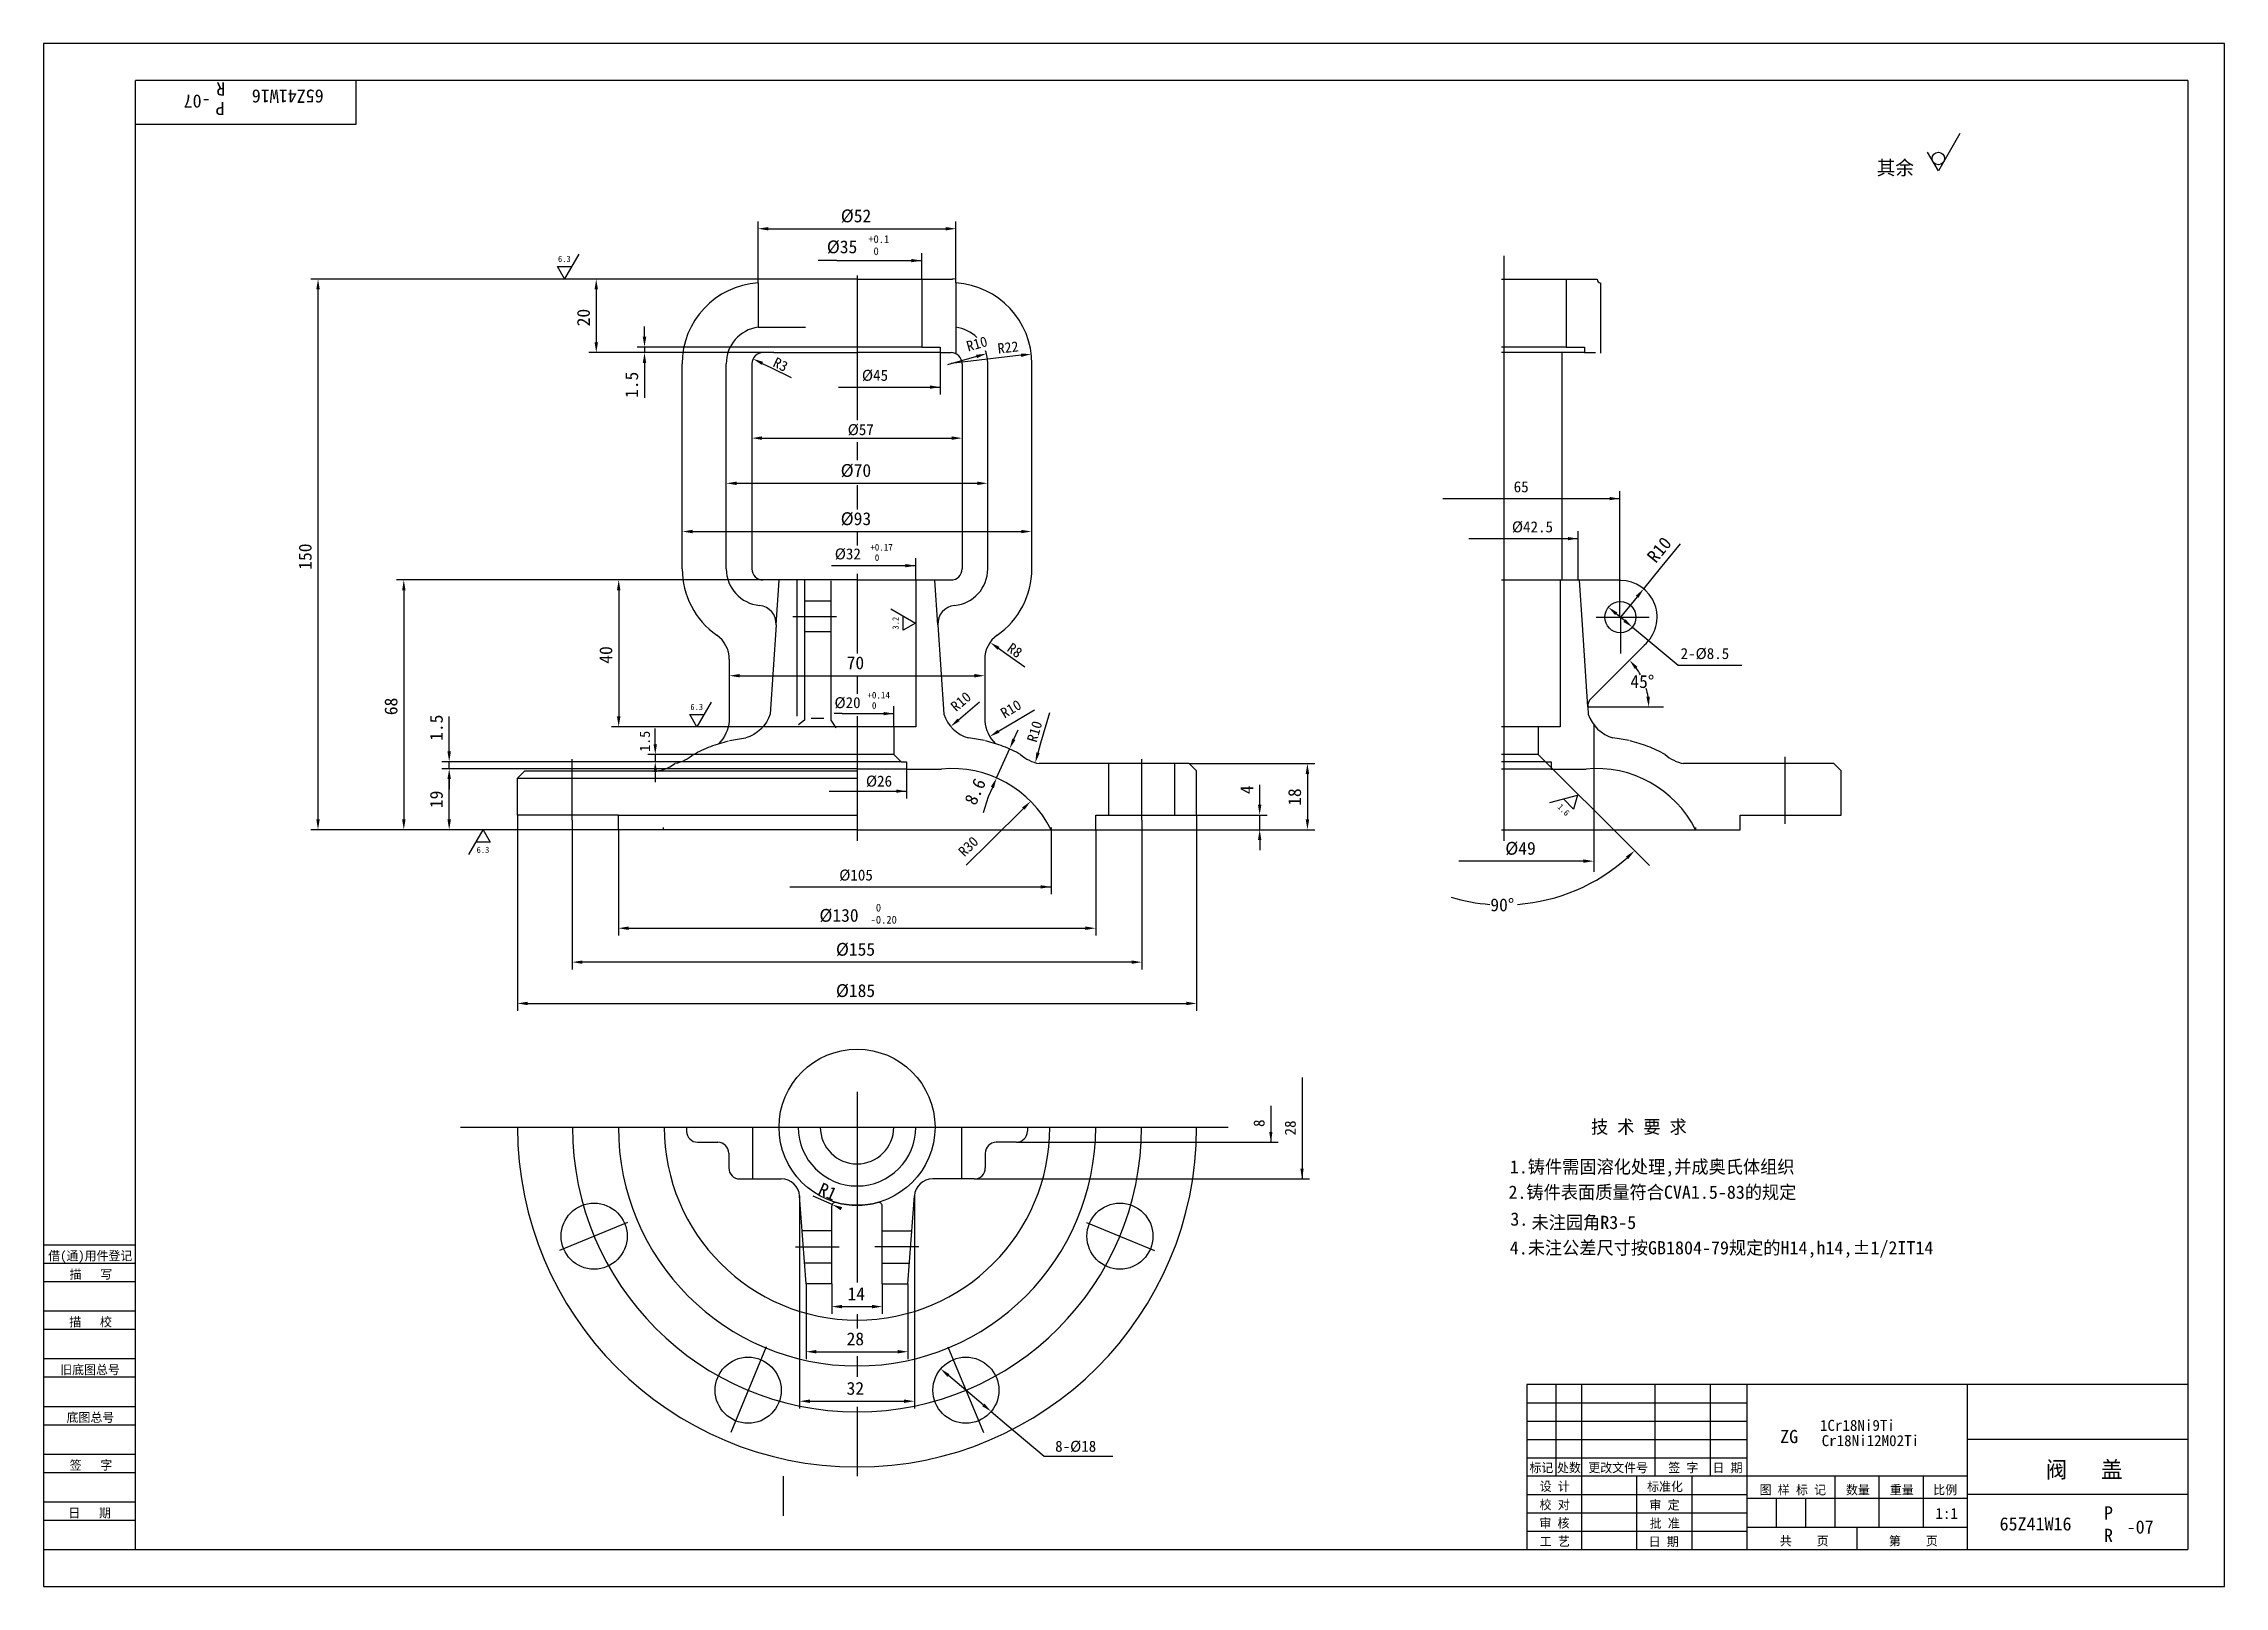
# Model space of a CAD drawing. Header units: metres. Extents: x 0 to 594, y 0 to 420.
import ezdxf

# ---------------------------------------------------------------- set-up
doc = ezdxf.new("R2010")
doc.units = ezdxf.units.M
for name, color, linetype in [('B', 3, 'Continuous'), ('C', 6, 'Continuous'), ('D', 1, 'Continuous'), ('FL', 5, 'Continuous'), ('T', 7, 'Continuous'), ('TL', 4, 'Continuous')]:
    doc.layers.add(name, color=color, linetype=linetype)

# ---------------------------------------------------------------- blocks, each defined once
blk = doc.blocks.new('TUKUN2')
at = {"layer": 'FL'}
for p, q in [((594, 420), (0, 420)), ((0, 420), (0, 0)), ((594, 0), (594, 420)), ((0, 83), (25, 83)), ((0, 75), (25, 75)), ((0, 70), (25, 70)), ((0, 62), (25, 62)), ((0, 57), (25, 57)), ((412, 30), (412, 55)), ((419, 10), (419, 55)), ((439, 30), (439, 55)), ((454, 30), (454, 55)), ((0, 49), (25, 49)), ((404, 50), (464, 50)), ((0, 44), (25, 44)), ((404, 45), (464, 45)), ((0, 36), (25, 36)), ((404, 40), (464, 40)), ((0, 31), (25, 31)), ((404, 35), (464, 35)), ((449, 10), (449, 30)), ((404, 25), (464, 25)), ((0, 23), (25, 23)), ((0, 18), (25, 18)), ((404, 20), (464, 20)), ((404, 15), (464, 15)), ((0, 0), (594, 0))]:
    blk.add_line(p, q, dxfattribs=at)
at = {"layer": 'TL'}
for p, q in [((584, 410), (25, 410)), ((25, 10), (25, 410)), ((85, 410), (85, 398)), ((584, 410), (584, 10)), ((85, 398), (25, 398)), ((0, 93), (25, 93)), ((0, 88), (25, 88)), ((584, 55), (404, 55)), ((404, 55), (404, 10)), ((464, 10), (464, 55)), ((524, 10), (524, 55)), ((584, 40), (524, 40)), ((524, 30), (404, 30)), ((434, 10), (434, 30)), ((488, 16), (488, 30)), ((500, 16), (500, 30)), ((512, 16), (512, 30)), ((464, 24), (524, 24)), ((472, 16), (472, 24)), ((480, 16), (480, 24)), ((584, 25), (524, 25)), ((524, 16), (464, 16)), ((494, 10), (494, 16)), ((0, 10), (584, 10))]:
    blk.add_line(p, q, dxfattribs=at)
at = {"layer": 'T'}
for s, p in [('借(通)用件登记', (1.26, 88.76)), ('描   写', (7.09, 83.76)), ('描   校', (6.98, 70.76)), ('旧底图总号', (4.52, 57.76)), ('底图总号', (6.25, 44.76)), ('签   字', (7.1, 31.76)), ('标记', (404.71, 31.07)), ('处数', (412.22, 31.07)), ('更改文件号', (420.75, 31.07)), ('签 字', (442.53, 31.07)), ('日 期', (454.57, 31.07)), ('校 对', (407.48, 20.99)), ('设 计', (407.5, 25.99)), ('标准化', (436.77, 25.93)), ('审 定', (437.39, 20.93)), ('图 样 标 记', (467.4, 25.04)), ('数量', (490.92, 25.04)), ('重量', (502.88, 25.04)), ('比例', (514.7, 25.04)), ('日   期', (6.72, 18.76)), ('审 核', (407.41, 15.99)), ('批 准', (437.46, 15.93)), ('工 艺', (407.52, 10.99)), ('日 期', (437.18, 10.93)), ('共    页', (472.91, 11.13)), ('第    页', (502.62, 11.13))]:
    blk.add_text(s, height=2.5, dxfattribs=at).set_placement(p)

msp = doc.modelspace()

# ---------------------------------------------------------------- linework, layer by layer
at = {"layer": 'B'}
for p, q in [((214.41, 268.24), (207.24, 268.24)), ((214.41, 259.88), (207.24, 259.88)), ((214.49, 96.82), (206.62, 96.82)), ((228.62, 96.82), (236.5, 96.82)), ((214.49, 88), (207.26, 88)), ((228.62, 88), (235.85, 88))]:
    msp.add_line(p, q, dxfattribs=at)
at = {"layer": 'C'}
for p, q in [((221.56, 356.89), (221.56, 317.53)), ((397.72, 362.26), (397.72, 202.96)), ((221.56, 311.51), (221.56, 306.59)), ((221.56, 299.76), (221.56, 293.2)), ((221.56, 287.17), (221.56, 283.35)), ((221.56, 275.69), (221.56, 254)), ((204.04, 264.06), (216.01, 264.06)), ((422.87, 263.86), (437.3, 263.86)), ((429.48, 263.99), (429.48, 253.99)), ((221.56, 247.92), (221.56, 243)), ((221.56, 236.9), (221.56, 203.01)), ((474.39, 207.62), (474.39, 225.86)), ((143.97, 208.62), (143.97, 225.18)), ((299.14, 208.62), (299.14, 225.18)), ((221.56, 134.67), (221.56, 82.75)), ((113.56, 125), (175.27, 125)), ((175.27, 125), (193.19, 125)), ((193.19, 125), (249.96, 125)), ((249.96, 125), (267.88, 125)), ((267.88, 125), (322.62, 125)), ((159.04, 99.1), (140.49, 91.42)), ((284.07, 99.1), (302.62, 91.42)), ((204.76, 92.41), (216.71, 92.41)), ((238.35, 92.41), (226.4, 92.41)), ((221.56, 74.06), (221.56, 70.17)), ((196.78, 65.19), (187.14, 41.92)), ((221.56, 62.69), (221.56, 57)), ((246.33, 65.19), (255.97, 41.92)), ((221.56, 48.91), (221.56, 30)), ((201.43, 30), (201.43, 19.23))]:
    msp.add_line(p, q, dxfattribs=at)
msp.add_arc((221.56, 125), 77.5, 180, 0, dxfattribs=at)
at = {"layer": 'D'}
for p, q in [((521.95, 395.5), (516.09, 385.36)), ((516.09, 385.36), (513.17, 390.43)), ((194.6, 355.94), (194.6, 371.61)), ((197.4, 369.61), (245.71, 369.61)), ((248.51, 355.94), (248.51, 371.61)), ((145.79, 362.69), (141.89, 355.93)), ((239.18, 355.88), (239.18, 362.93)), ((139.93, 359.31), (143.84, 359.31)), ((141.89, 355.93), (139.93, 359.31)), ((216.09, 360.93), (211.01, 360.93)), ((216.09, 360.93), (239.18, 360.93)), ((150.53, 355.88), (72.74, 355.88)), ((74.74, 208.8), (74.74, 353.08)), ((195.54, 355.88), (148.53, 355.88)), ((150.53, 353.08), (150.53, 338.68)), ((163.67, 340.18), (163.67, 342.98)), ((195.94, 335.88), (148.53, 335.88)), ((221.56, 337.38), (161.67, 337.38)), ((163.67, 335.89), (161.67, 335.89)), ((163.67, 337.38), (163.67, 335.89)), ((163.67, 333.09), (163.67, 330.29)), ((195.76, 332.96), (198.28, 331.74)), ((244.22, 335.79), (244.22, 324.49)), ((254.1, 334.83), (246.16, 332.59)), ((266.24, 335.15), (247.17, 332.88)), ((163.67, 330.29), (163.67, 323.54)), ((198.28, 331.74), (203.6, 329.14)), ((216.54, 326.49), (244.22, 326.49)), ((195.68, 312.6), (247.37, 312.6)), ((188.73, 300.3), (254.32, 300.3)), ((429.34, 263.91), (429.34, 298.14)), ((381.15, 296.14), (429.34, 296.14)), ((176.76, 287.17), (266.29, 287.17)), ((388.2, 285.24), (417.97, 285.24)), ((417.97, 274.07), (417.97, 287.24)), ((237.56, 274), (237.56, 279.88)), ((440.43, 277.17), (445.88, 283.81)), ((154.64, 274), (96.11, 274)), ((195.94, 274), (154.64, 274)), ((214.57, 277.88), (237.56, 277.88)), ((435.83, 271.58), (440.43, 277.17)), ((98.11, 271.2), (98.11, 208.8)), ((156.64, 271.2), (156.64, 236.84)), ((434.05, 269.42), (429.48, 263.86)), ((230.74, 266.17), (237.5, 262.27)), ((234.12, 260.31), (234.12, 264.22)), ((237.5, 262.27), (234.12, 260.31)), ((430.59, 262.93), (428.36, 264.78)), ((432.75, 261.14), (437.06, 257.56)), ((437.06, 257.56), (445.21, 250.8)), ((260.09, 255.39), (262.38, 253.78)), ((262.38, 253.78), (267.23, 250.38)), ((445.21, 250.8), (462.54, 250.8)), ((189.58, 247.92), (253.54, 247.92)), ((181.84, 240.72), (177.94, 233.96)), ((231.59, 234.08), (231.59, 239.6)), ((249.21, 235.91), (251.74, 238.08)), ((251.74, 238.08), (254.89, 240.78)), ((262.52, 234.24), (269.9, 238.64)), ((271.65, 229.62), (274.04, 237.87)), ((420.62, 239.41), (441.26, 239.41)), ((110.47, 230.1), (110.47, 236.86)), ((221.59, 234.04), (154.64, 234.04)), ((166.6, 232.06), (166.6, 233.55)), ((166.6, 229.26), (166.6, 232.06)), ((175.99, 237.34), (179.89, 237.34)), ((177.94, 233.96), (175.99, 237.34)), ((217.51, 237.6), (215.37, 237.6)), ((217.51, 237.6), (231.59, 237.6)), ((260.12, 232.8), (262.52, 234.24)), ((264.29, 230.62), (265.43, 233.18)), ((422.22, 234.63), (422.22, 194.53)), ((110.47, 227.3), (110.47, 230.1)), ((221.59, 226.46), (164.6, 226.46)), ((166.6, 226.46), (166.6, 224.5)), ((259.57, 220.08), (263.14, 228.07)), ((270.87, 226.93), (271.65, 229.62)), ((164.6, 224.5), (108.47, 224.5)), ((110.47, 222.59), (108.47, 222.59)), ((221.46, 222.59), (108.47, 222.59)), ((110.47, 222.59), (110.47, 224.5)), ((110.47, 219.79), (110.47, 216.99)), ((110.47, 208.8), (110.47, 219.79)), ((221.59, 224.5), (164.6, 224.5)), ((166.6, 221.7), (166.6, 218.9)), ((235.06, 222.5), (235.06, 214.49)), ((312.06, 224), (346.24, 224)), ((344.24, 221.2), (344.24, 208.8)), ((409.12, 224.5), (430.34, 203.29)), ((213.94, 216.49), (235.06, 216.49)), ((257.28, 214.97), (255.91, 210.62)), ((258.43, 217.53), (257.28, 214.97)), ((331.23, 215.6), (331.23, 218.19)), ((331.23, 212.8), (331.23, 215.6)), ((410.22, 213.37), (417.76, 215.39)), ((416.75, 211.62), (413.99, 214.38)), ((417.76, 215.39), (416.75, 211.62)), ((129.06, 210), (129.06, 156.7)), ((143.97, 208.62), (143.97, 167.94)), ((266.88, 211.76), (257.89, 202.89)), ((299.14, 208.62), (299.14, 167.94)), ((314.06, 210), (314.06, 156.7)), ((314.06, 210), (333.23, 210)), ((331.23, 206), (331.23, 210)), ((96.11, 206), (72.74, 206)), ((108.47, 206), (96.11, 206)), ((156.56, 206), (108.47, 206)), ((115.82, 199.22), (119.72, 205.98)), ((121.67, 202.6), (117.77, 202.6)), ((119.72, 205.98), (121.67, 202.6)), ((156.56, 206), (156.56, 177.18)), ((257.89, 202.89), (251.31, 196.38)), ((274.41, 205.97), (274.41, 188.43)), ((286.56, 206), (286.56, 177.18)), ((286.56, 206), (333.23, 206)), ((331.23, 203.2), (331.23, 200.4)), ((333.23, 206), (346.24, 206)), ((430.34, 203.29), (437.41, 196.22)), ((419.42, 197.44), (385.52, 197.44)), ((437.41, 196.22), (431.93, 201.7)), ((203.26, 190.43), (274.41, 190.43)), ((159.36, 179.18), (283.76, 179.18)), ((296.34, 169.94), (146.77, 169.94)), ((131.86, 158.7), (311.26, 158.7)), ((342.77, 138.58), (342.77, 110.92)), ((334.28, 130.84), (334.28, 120.92)), ((264.98, 120.92), (336.28, 120.92)), ((253.48, 110.92), (344.77, 110.92)), ((205.92, 106.28), (205.92, 48.41)), ((214.76, 103.95), (209.64, 106.22)), ((217.32, 102.81), (215.67, 103.54)), ((237.19, 106.28), (237.19, 48.41)), ((207.67, 82.4), (207.67, 61.88)), ((214.67, 82.4), (214.67, 74.16)), ((228.44, 82.4), (228.44, 74.16)), ((235.44, 82.4), (235.44, 61.88)), ((217.47, 76.16), (225.64, 76.16)), ((210.47, 63.88), (232.64, 63.88)), ((255.95, 49.4), (246.47, 57.39)), ((208.72, 50.41), (234.39, 50.41)), ((258.1, 47.6), (262.38, 43.99)), ((262.38, 43.99), (272.52, 35.45)), ((272.52, 35.45), (291.19, 35.45))]:
    msp.add_line(p, q, dxfattribs=at)
msp.add_circle((516.09, 388.74), 1.69, dxfattribs=at)
for centre, radius, start, end in [((419.18, 239.41), 18.06, 28.98, 36.11), ((419.18, 239.41), 18.06, 8.89, 16.31), ((397.72, 235.9), 50.37, 274.28, 311.81), ((397.72, 235.9), 50.37, 253.48, 265.72)]:
    msp.add_arc(centre, radius, start, end, dxfattribs=at)
for points in [[(197.4, 370.07), (197.4, 369.14), (194.6, 369.61)], [(245.71, 370.07), (245.71, 369.14), (248.51, 369.61)], [(236.38, 361.38), (239.18, 360.93), (236.38, 360.48)], [(74.28, 353.08), (75.21, 353.08), (74.74, 355.88)], [(150.06, 353.08), (151, 353.08), (150.53, 355.88)], [(150.06, 338.68), (151, 338.68), (150.53, 335.88)], [(163.2, 340.18), (164.14, 340.18), (163.67, 337.38)], [(163.2, 333.09), (164.14, 333.09), (163.67, 335.89)], [(195.56, 332.55), (195.96, 333.38), (193.24, 334.19)], [(254.23, 334.39), (253.97, 335.28), (256.79, 335.6)], [(266.29, 334.69), (266.18, 335.62), (269.02, 335.48)], [(241.42, 326.94), (244.22, 326.49), (241.42, 326.04)], [(195.68, 313.07), (195.68, 312.14), (192.88, 312.6)], [(247.37, 313.07), (247.37, 312.14), (250.17, 312.6)], [(188.73, 300.76), (188.73, 299.83), (185.93, 300.3)], [(254.32, 300.76), (254.32, 299.83), (257.12, 300.3)], [(426.54, 296.59), (429.34, 296.14), (426.54, 295.69)], [(176.76, 287.64), (176.76, 286.71), (173.96, 287.17)], [(266.29, 287.64), (266.29, 286.71), (269.09, 287.17)], [(415.17, 285.69), (417.97, 285.24), (415.17, 284.79)], [(97.65, 271.2), (98.58, 271.2), (98.11, 274)], [(156.17, 271.2), (157.11, 271.2), (156.64, 274)], [(234.76, 278.33), (237.56, 277.88), (234.76, 277.43)], [(434.41, 269.12), (433.69, 269.71), (435.83, 271.58)], [(428.06, 264.42), (428.66, 265.14), (426.21, 266.57)], [(430.29, 262.57), (430.89, 263.29), (432.75, 261.14)], [(259.82, 255), (260.35, 255.77), (257.79, 256.99)], [(433.41, 249.75), (434.12, 250.36), (431.95, 252.18)], [(189.58, 248.39), (189.58, 247.46), (186.78, 247.92)], [(253.54, 248.39), (253.54, 247.46), (256.34, 247.92)], [(228.79, 238.05), (231.59, 237.6), (228.79, 237.15)], [(437.48, 242.24), (436.55, 242.17), (437.24, 239.41)], [(156.17, 236.84), (157.11, 236.84), (156.64, 234.04)], [(249.52, 235.56), (248.91, 236.27), (247.09, 234.09)], [(260.36, 232.4), (259.88, 233.2), (257.72, 231.37)], [(110, 227.3), (110.94, 227.3), (110.47, 224.5)], [(166.13, 229.26), (167.06, 229.26), (166.6, 226.46)], [(263.86, 230.81), (264.71, 230.43), (263.14, 228.07)], [(271.32, 226.8), (270.42, 227.06), (270.09, 224.24)], [(110, 219.79), (110.94, 219.79), (110.47, 222.59)], [(110, 219.79), (110.94, 219.79), (110.47, 222.59)], [(166.13, 221.7), (167.06, 221.7), (166.6, 224.5)], [(258, 217.72), (258.85, 217.34), (259.57, 220.08)], [(343.77, 221.2), (344.7, 221.2), (344.24, 224)], [(232.26, 216.94), (235.06, 216.49), (232.26, 216.04)], [(74.28, 208.8), (75.21, 208.8), (74.74, 206)], [(97.65, 208.8), (98.58, 208.8), (98.11, 206)], [(110, 208.8), (110.94, 208.8), (110.47, 206)], [(267.2, 211.43), (266.55, 212.09), (268.87, 213.73)], [(330.77, 212.8), (331.7, 212.8), (331.23, 210)], [(343.77, 208.8), (344.7, 208.8), (344.24, 206)], [(330.77, 203.2), (331.7, 203.2), (331.23, 206)], [(419.42, 197.91), (419.42, 196.98), (422.22, 197.44)], [(430.99, 198.7), (431.63, 198.02), (433.34, 200.28)], [(271.61, 190.88), (274.41, 190.43), (271.61, 189.98)], [(159.36, 179.65), (159.36, 178.71), (156.56, 179.18)], [(283.76, 179.65), (283.76, 178.71), (286.56, 179.18)], [(146.77, 170.4), (146.77, 169.47), (143.97, 169.94)], [(296.34, 170.4), (296.34, 169.47), (299.14, 169.94)], [(131.86, 159.16), (131.86, 158.23), (129.06, 158.7)], [(311.26, 159.16), (311.26, 158.23), (314.06, 158.7)], [(334.73, 123.72), (334.28, 120.92), (333.83, 123.72)], [(343.22, 113.72), (342.77, 110.92), (342.32, 113.72)], [(217.13, 102.39), (217.51, 103.24), (214.76, 103.95)], [(217.47, 76.63), (217.47, 75.69), (214.67, 76.16)], [(225.64, 76.63), (225.64, 75.69), (228.44, 76.16)], [(210.47, 64.35), (210.47, 63.41), (207.67, 63.88)], [(232.64, 64.35), (232.64, 63.41), (235.44, 63.88)], [(246.17, 57.04), (246.77, 57.75), (244.33, 59.2)], [(208.72, 50.87), (208.72, 49.94), (205.92, 50.41)], [(234.39, 50.87), (234.39, 49.94), (237.19, 50.41)], [(255.65, 49.05), (256.26, 49.76), (258.1, 47.6)]]:
    msp.add_solid(points, dxfattribs=at)
at = {"layer": 'TL'}
for p, q in [((194.6, 355.94), (196, 355.94)), ((194.6, 354.84), (194.6, 355.94)), ((194.6, 354.84), (194.6, 342.79)), ((195.54, 355.88), (195.54, 355.83)), ((203.71, 355.88), (195.54, 355.88)), ((221.54, 355.88), (203.71, 355.88)), ((221.57, 355.88), (239.4, 355.88)), ((239.18, 355.88), (239.18, 337.38)), ((239.4, 355.88), (247.57, 355.88)), ((248.51, 355.94), (247.57, 355.88)), ((247.57, 355.88), (247.57, 355.83)), ((248.51, 354.84), (248.51, 355.94)), ((248.51, 354.84), (248.51, 335.71)), ((397.14, 355.88), (414.97, 355.88)), ((414.75, 355.88), (414.75, 337.38)), ((414.97, 355.88), (423.14, 355.88)), ((423.14, 355.88), (423.14, 355.83)), ((424.08, 354.84), (424.08, 335.71)), ((194.6, 342.79), (207.54, 342.79)), ((173.94, 277), (173.94, 332.79)), ((185.94, 277), (185.94, 332.84)), ((192.94, 332.86), (192.94, 277)), ((198.93, 335.88), (195.94, 335.88)), ((198.93, 335.88), (221.58, 335.88)), ((239.18, 337.38), (221.53, 337.38)), ((244.18, 335.88), (221.53, 335.88)), ((239.18, 337.38), (244.18, 337.38)), ((244.18, 337.38), (244.18, 335.88)), ((244.18, 335.88), (247.17, 335.88)), ((250.17, 332.86), (250.17, 277)), ((257.17, 277), (257.17, 332.84)), ((269.17, 277), (269.17, 332.79)), ((414.75, 337.38), (397.1, 337.38)), ((419.75, 335.88), (397.1, 335.88)), ((413.6, 273.99), (413.6, 335.79)), ((414.75, 337.38), (419.75, 337.38)), ((419.75, 337.38), (419.75, 335.88)), ((419.75, 335.88), (422.74, 335.88)), ((200.31, 274), (195.94, 274)), ((199.51, 261.74), (200.37, 273.89)), ((205.56, 274), (200.31, 274)), ((205.12, 274.01), (205.12, 236.87)), ((221.56, 274), (205.56, 274)), ((207.24, 274.01), (207.24, 235.84)), ((214.41, 273.74), (214.41, 235.84)), ((221.56, 274), (237.56, 274)), ((237.56, 274), (242.81, 274)), ((237.56, 274), (237.56, 234)), ((243.6, 261.74), (242.74, 273.89)), ((242.81, 274), (247.17, 274)), ((397.12, 274), (413.12, 274)), ((413.12, 274), (413.12, 234)), ((413.12, 274), (418.37, 274)), ((418.23, 273.99), (429.48, 273.99)), ((419.17, 261.74), (418.31, 273.89)), ((199.51, 261.74), (197.93, 237.47)), ((243.6, 261.74), (245.18, 237.47)), ((420.62, 239.41), (419.17, 261.74)), ((436.55, 256.78), (421.49, 241.73)), ((186.77, 252.4), (186.77, 235.57)), ((256.34, 252.4), (256.34, 235.57)), ((420.62, 239.41), (420.75, 237.47)), ((207.24, 235.84), (205.64, 234.53)), ((209.1, 236.36), (212.55, 236.36)), ((214.41, 235.84), (215.74, 233.75)), ((231.56, 234), (221.56, 234)), ((231.56, 234), (231.56, 226.5)), ((237.56, 234), (231.56, 234)), ((407.12, 234), (397.12, 234)), ((413.12, 234), (407.12, 234)), ((407.12, 234), (407.12, 226.5)), ((231.56, 226.5), (221.56, 226.5)), ((231.56, 226.5), (233.56, 224.5)), ((407.12, 226.5), (397.12, 226.5)), ((407.12, 226.5), (409.12, 224.5)), ((129.06, 220), (131.06, 222)), ((129.06, 220), (221.38, 220)), ((129.06, 210), (129.06, 220)), ((131.06, 222), (221.59, 222)), ((233.56, 224.5), (221.56, 224.5)), ((235.06, 222.5), (221.56, 222.5)), ((233.56, 224.5), (235.06, 224.5)), ((235.06, 224.5), (235.06, 222.5)), ((235.06, 222.5), (244.56, 222.5)), ((290.18, 224), (271.14, 224)), ((308.12, 224), (290.18, 224)), ((290.18, 209.96), (290.18, 223.85)), ((308.1, 209.96), (308.1, 223.85)), ((312.06, 224), (308.12, 224)), ((314.06, 222), (312.06, 224)), ((314.06, 210), (314.06, 222)), ((409.12, 224.5), (397.12, 224.5)), ((410.62, 222.5), (397.12, 222.5)), ((409.12, 224.5), (410.62, 224.5)), ((410.62, 224.5), (410.62, 222.5)), ((410.62, 222.5), (420.12, 222.5)), ((465.75, 224), (446.71, 224)), ((483.69, 224), (465.75, 224)), ((487.62, 224), (483.69, 224)), ((489.62, 222), (487.62, 224)), ((489.62, 210), (489.62, 222)), ((134.99, 210), (129.06, 210)), ((152.93, 210), (134.99, 210)), ((156.56, 210), (152.93, 210)), ((156.56, 210), (221.59, 210)), ((156.56, 206), (156.56, 210)), ((286.56, 206), (286.56, 210)), ((286.56, 210), (290.18, 210)), ((290.18, 210), (308.12, 210)), ((308.12, 210), (314.06, 210)), ((462.12, 210), (465.75, 210)), ((462.12, 206), (462.12, 210)), ((465.75, 210), (483.69, 210)), ((483.69, 210), (489.62, 210)), ((169.06, 206), (156.56, 206)), ((168.71, 206.56), (168.71, 205.97)), ((221.56, 206), (169.06, 206)), ((221.56, 206), (274.06, 206)), ((274.06, 206), (286.56, 206)), ((274.41, 206.56), (274.41, 205.97)), ((397.12, 206), (449.62, 206)), ((449.62, 206), (462.12, 206)), ((449.97, 206.56), (449.97, 205.97)), ((175.13, 124.92), (175.13, 123.92)), ((193.13, 124.92), (193.13, 110.82)), ((249.98, 124.92), (249.98, 110.82)), ((267.98, 124.92), (267.98, 123.92)), ((178.13, 120.92), (183.63, 120.92)), ((264.98, 120.92), (259.48, 120.92)), ((186.63, 117.92), (186.63, 113.92)), ((256.48, 117.92), (256.48, 113.92)), ((189.63, 110.92), (193.19, 110.92)), ((193.19, 110.92), (200.94, 110.92)), ((249.96, 110.92), (242.17, 110.92)), ((253.48, 110.92), (249.96, 110.92)), ((207.67, 82.4), (205.92, 106.28)), ((214.67, 82.4), (214.67, 103.54)), ((228.44, 82.4), (228.44, 103.54)), ((235.44, 82.4), (237.19, 106.28)), ((214.67, 82.4), (207.67, 82.4)), ((228.44, 82.4), (235.44, 82.4))]:
    msp.add_line(p, q, dxfattribs=at)
for points in [[(186.77, 235.57, -0.17), (183.89, 229.43, -0.2)], [(197.93, 237.47, -0.25), (191.23, 231, -0.25)], [(245.18, 237.47, 0.25), (251.88, 231, 0.25)], [(256.34, 235.57, 0.17), (259.22, 229.43, 0.2)], [(420.75, 237.47, 0.25), (427.45, 231, 0.25)], [(176.99, 226.47, -0.14), (171.97, 224, -0.14)], [(176.99, 226.47, -0.03), (181.72, 228.67, -0.31)], [(181.72, 228.67, -0.03), (186.56, 230.18, -0.31)], [(186.82, 230.24, -0.03), (191.23, 231, -0.31)], [(256.29, 230.24, 0.03), (251.88, 231, 0.31)], [(261.39, 228.67, 0.03), (256.55, 230.18, 0.31)], [(266.12, 226.47, 0.03), (261.39, 228.67, 0.31)], [(266.12, 226.47, 0.14), (271.14, 224, 0.14)], [(431.86, 230.24, 0.03), (427.45, 231, 0.31)], [(436.95, 228.67, 0.03), (432.12, 230.18, 0.31)], [(441.69, 226.47, 0.03), (436.95, 228.67, 0.31)], [(441.69, 226.47, 0.14), (446.71, 224, 0.14)], [(165.86, 221.97, 0.17), (171.97, 224, 0.17)], [(274.41, 205.97, 0.31), (244.56, 222.5, 0.31)], [(449.97, 205.97, 0.31), (420.12, 222.5, 0.31)]]:
    msp.add_lwpolyline(points, format="xyb", dxfattribs=at)
for centre, radius in [((429.48, 263.86), 4.25), ((149.95, 95.34), 9), ((293.16, 95.34), 9), ((191.9, 53.4), 9), ((251.21, 53.4), 9)]:
    msp.add_circle(centre, radius, dxfattribs=at)
for centre, radius, start, end in [((195.94, 332.88), 22, 93.5, 180.24), ((247.17, 332.88), 22, 359.76, 86.5), ((424.14, 355.83), 1, 180, 266.5), ((195.94, 332.88), 10, 97.71, 180.24), ((247.17, 332.88), 10, 45.15, 82.29), ((195.94, 332.88), 3, 90, 180.24), ((247.17, 332.88), 3, 359.76, 90), ((247.17, 332.88), 10, 359.76, 20.29), ((195.94, 277), 22, 180, 235.08), ((195.94, 277), 10, 180, 264.57), ((195.94, 277), 3, 180, 270), ((247.17, 277), 3, 270, 0), ((247.17, 277), 10, 275.43, 0), ((247.17, 277), 22, 304.92, 0), ((429.48, 263.86), 10, 310.68, 90), ((194.52, 262.07), 5, 356.28, 84.57), ((248.59, 262.07), 5, 95.43, 183.72), ((178.77, 252.4), 8, 0, 55.08), ((264.34, 252.4), 8, 124.92, 180), ((423.62, 239.61), 3, 135, 183.72), ((221.56, 125), 21.25, 360, 0), ((221.56, 125), 92.5, 180, 0), ((221.56, 125), 65, 180, 0), ((221.56, 125), 52.5, 180, 0), ((221.56, 125), 16, 180, 0), ((221.56, 125), 10, 180, 0), ((178.13, 123.92), 3, 180, 270), ((183.63, 117.92), 3, 0, 90), ((259.48, 117.92), 3, 90, 180), ((264.98, 123.92), 3, 270, 0), ((189.63, 113.92), 3, 180, 270), ((253.48, 113.92), 3, 270, 0), ((200.94, 105.92), 5, 4.19, 90), ((242.17, 105.92), 5, 90, 175.81), ((215.67, 103.54), 1, 74.67, 180), ((221.56, 125), 21.25, 254.67, 270), ((221.56, 125), 21.25, 270, 285.33), ((227.44, 103.54), 1, 0, 105.33)]:
    msp.add_arc(centre, radius, start, end, dxfattribs=at)

# ---------------------------------------------------------------- block references
at = {"layer": 'D'}
msp.add_blockref('TUKUN2', (0, 0), dxfattribs=at)

# ---------------------------------------------------------------- texts
for s, height, rotation, p in [('-07', 3.6, 180, (45.48, 406.09)), ('P', 3.6, 180, (49.27, 404.15)), ('R', 3.6, 180, (49.48, 409.46)), ('65Z41W16', 3.6, 180, (76.29, 407.48)), ('20', 3.5, 90, (148.78, 343.04)), ('R10', 2.8, 15.77, (251.84, 336.17)), ('R22', 2.8, 6.8, (260.03, 335.58)), ('R3', 2.8, 333.98, (198.41, 332.24)), ('1.5', 3.5, 90, (161.92, 323.54)), ('R10', 3.5, 50.57, (439.13, 278.35)), ('150', 3.5, 90, (72.99, 276.77)), ('3.2', 1.7, 90, (232.89, 260.49)), ('40', 3.5, 90, (154.89, 251.19)), ('R8', 2.8, 324.99, (262.17, 254.79)), ('68', 3.5, 90, (96.36, 237.17)), ('R10', 2.8, 40.62, (248.57, 237.97)), ('R10', 2.8, 30.85, (261.73, 236.23)), ('1.5', 3.5, 90, (108.72, 230.19)), ('1.5', 2.8, 90, (165.15, 227.2)), ('R10', 2.8, 73.85, (270.46, 229.6)), ('8.6', 3.5, 65.9, (253.85, 212.39)), ('19', 3.5, 90, (108.72, 211.88)), ('4', 3.5, 90, (329.48, 215.69)), ('18', 3.5, 90, (342.49, 212.5)), ('1.6', 1.7, 315, (412.18, 212.04)), ('R30', 2.8, 44.65, (250.81, 198.44)), ('8', 3, 90, (332.56, 125.07)), ('28', 3, 90, (341.06, 122.76)), ('R1', 3.5, 336.1, (210.69, 106.86))]:
    msp.add_text(s, height=height, rotation=rotation, dxfattribs=at).set_placement(p)
for s, height, p in [('其余', 3.9, (499.32, 384.26)), ('%%c52', 3.5, (217.14, 371.36)), ('%%c35', 3.5, (213.34, 362.93)), ('+0.1', 2.1, (224.62, 365.73)), (' 0', 2.1, (224.62, 362.44)), ('6.3', 1.7, (140.1, 360.54)), ('%%c45', 3, (222.9, 328.2)), ('%%c57', 3, (219.02, 313.42)), ('%%c70', 3.5, (217.11, 302.05)), ('65', 3, (400.41, 297.86)), ('%%C93', 3.5, (217.11, 288.92)), ('%%C42.5', 3, (399.94, 286.95)), ('%%c32', 3, (215.5, 279.59)), ('+0.17', 1.8, (225.17, 281.99)), (' 0', 1.8, (225.17, 279.17)), ('2-%%C8.5', 3, (445.89, 252.46)), ('70', 3.5, (218.73, 249.67)), ('45%%d', 3.5, (432.2, 244.58)), ('6.3', 1.7, (176.16, 238.57)), ('%%C20', 3, (215.42, 239.09)), ('+0.14', 1.8, (224.39, 241.72)), (' 0', 1.8, (224.39, 238.9)), ('%%C26', 3, (223.99, 217.73)), ('%%c49', 3.5, (398.14, 199.19)), ('6.3', 1.7, (117.94, 199.67)), ('%%C105', 3, (216.72, 192.15)), ('%%c130', 3.5, (211.31, 180.93)), (' 0', 2.1, (225.26, 183.73)), ('90%%d', 3.5, (394.06, 183.78)), ('-0.20', 2.1, (225.26, 180.44)), ('%%C155', 3.5, (215.81, 171.69)), ('%%c185', 3.5, (215.81, 160.45)), ('技 术 要 求', 3.6, (421.49, 123.3)), ('1.铸件需固溶化处理,并成奥氏体组织', 3.6, (399.37, 112.43)), ('2.铸件表面质量符合CVA1.5-83的规定', 3.6, (399, 105.52)), ('3.', 3.6, (399.5, 98.2)), ('未注园角R3-5', 3.6, (405.27, 97.28)), ('4.未注公差尺寸按GB1804-79规定的H14,h14,%%p1/2IT14', 3.6, (399.36, 90.38)), ('14', 3.5, (218.97, 77.91)), ('28', 3.5, (218.72, 65.63)), ('32', 3.5, (218.72, 52.16)), ('ZG', 3.6, (473, 38.99)), ('1Cr18Ni9Ti', 3, (483.84, 42.33)), ('8-%%c18', 3, (275.52, 36.64)), ('Cr18Ni12M02Ti', 3, (484.31, 38.17)), ('阀   盖', 4.5, (545.35, 29.55)), ('1:1', 3, (515.3, 18.35)), ('65Z41W16', 3.6, (532.77, 15.21)), ('P', 3.6, (561.2, 18.2)), ('-07', 3.6, (567.38, 14.37)), ('R', 3.6, (561.2, 12.08))]:
    msp.add_text(s, height=height, dxfattribs=at).set_placement(p)

doc.saveas('drawing.dxf')
